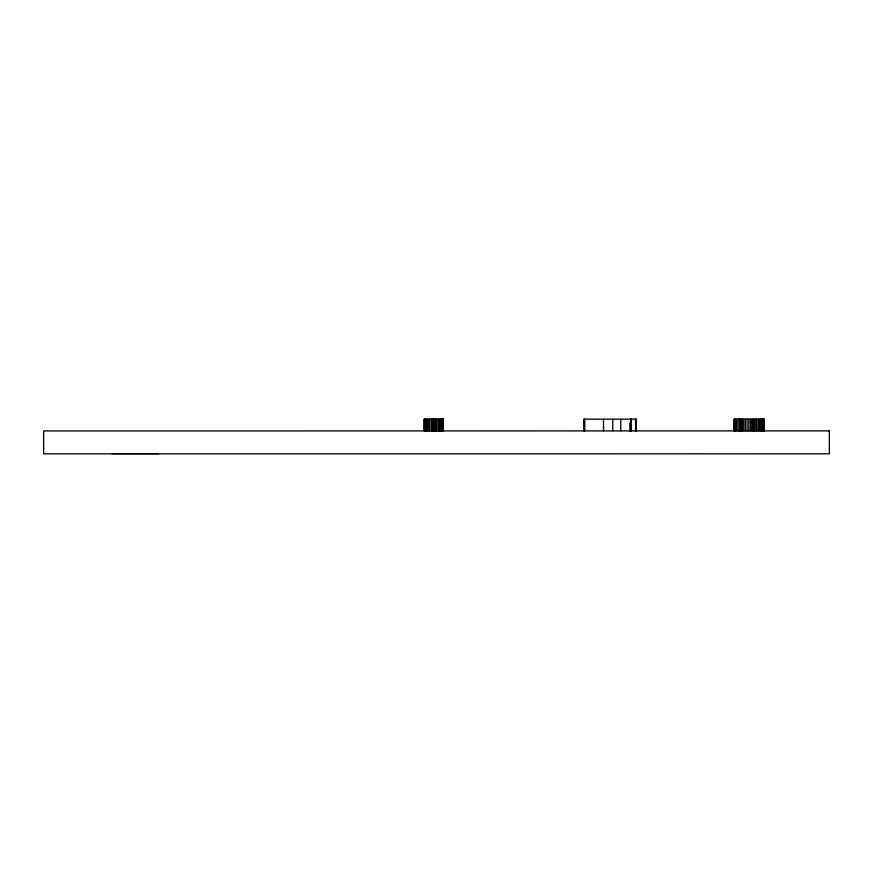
<?xml version="1.0" encoding="UTF-8"?>
<svg xmlns="http://www.w3.org/2000/svg" width="873" height="873" viewBox="0 0 873 873"><rect width="100%" height="100%" fill="white"/><g stroke="black" fill="none" stroke-linecap="round" stroke-linejoin="round"><path stroke-width="1.31" d="M443.495 419.171L424.169 419.171L424.169 430.902M112.246 453.665L158.46 453.654M764.333 430.891L764.224 419.149L734.149 419.149L734.149 430.891M763.886 419.149L763.886 430.891M763.308 419.149L763.308 430.891M762.511 419.149L762.511 430.891M761.551 419.149L761.551 430.891M760.459 419.149L760.459 430.891M759.248 419.149L759.248 430.891M757.928 419.149L757.928 430.891M756.367 419.149L756.367 430.891M754.916 419.149L754.916 430.891M753.901 419.149L753.901 430.891M752.908 419.149L752.908 430.891M751.828 419.149L751.828 430.891M750.453 419.149L750.453 430.891M748.838 419.149L748.838 430.891M747.07 419.149L747.07 430.891M745.335 419.149L745.335 430.891M743.72 419.149L743.72 430.891M742.345 419.149L742.345 430.891M741.319 419.149L741.33 430.891M740.588 419.149L740.588 430.891M740.075 419.149L740.075 430.891M739.78 419.149L739.682 430.891M738.864 419.149L738.874 430.891M737.15 419.149L737.15 430.891M735.841 419.149L735.841 430.891M734.902 419.149L734.902 430.891M734.553 419.149L734.564 430.891M734.335 419.149L734.313 430.891M636.308 430.891L636.308 419.16L583.993 419.16L583.993 430.902M635.926 419.16L635.926 430.891M635.522 419.16L635.522 430.891M631.408 419.16L631.408 430.891M631.026 419.16L631.015 430.891M630.622 419.16L630.622 430.891M629.87 423.067L629.87 430.891M620.768 419.16L620.768 430.891M612.77 419.16L612.77 430.891M603.505 419.16L603.505 430.902M584.768 419.16L584.779 430.902M584.168 419.16L584.168 430.902M443.364 419.171L443.364 430.902M443.233 419.171L443.168 430.902M443.08 419.171L443.048 430.902M442.829 419.171L442.829 430.902M442.676 419.171L442.666 430.902M442.513 419.171L442.513 430.902M442.425 419.171L442.425 430.902M442.185 419.171L442.185 430.902M441.771 419.171L441.771 430.902M441.203 419.171L441.203 430.902M440.505 419.171L440.505 430.902M439.73 419.171L439.73 430.902M438.879 419.171L438.879 430.902M437.94 419.171L437.951 430.902M436.435 419.171L436.435 430.902M435.769 419.171L435.769 430.902M435.158 419.171L435.158 430.902M434.459 419.171L434.459 430.902M433.925 419.171L433.936 430.902M433.281 419.171L433.281 430.902M432.833 419.171L432.833 430.902M432.299 419.171L432.299 430.902M431.677 419.171L431.677 430.902M430.989 419.171L430.989 430.902M429.385 419.171L429.385 430.902M428.032 419.171L428.032 430.902M426.821 419.171L426.821 430.902M425.806 419.171L425.806 430.902M425.02 419.171L425.02 430.902M424.704 419.171L424.704 430.902M424.518 419.171L424.54 430.902M424.398 419.171L424.398 430.902M829.35 430.891L43.65 430.924L43.65 453.851L829.35 453.807L829.35 430.891"/></g></svg>
